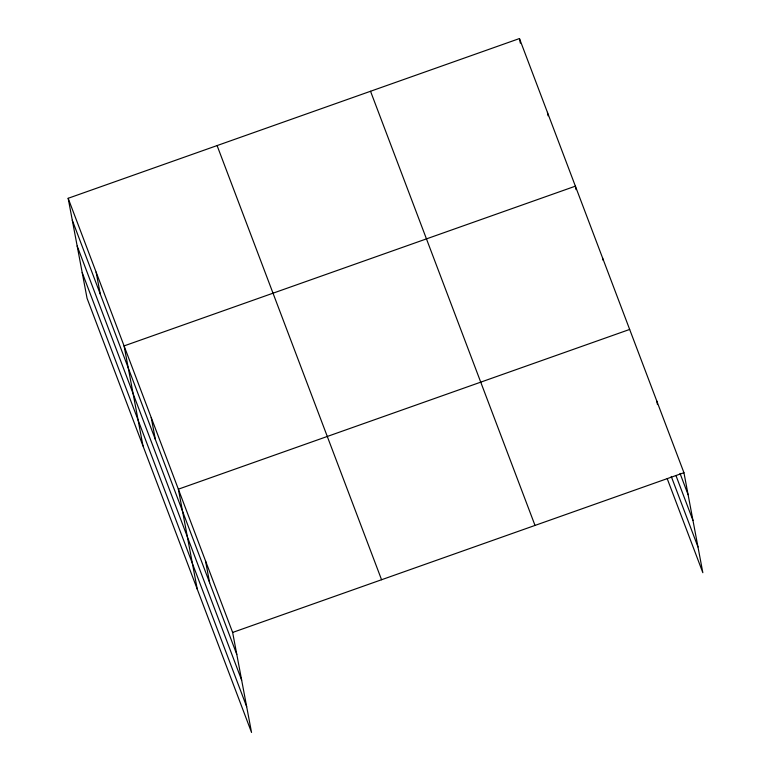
<?xml version="1.0" encoding="UTF-8"?>
<svg xmlns="http://www.w3.org/2000/svg" width="771" height="771" viewBox="0 0 771 771"><rect width="100%" height="100%" fill="white"/><g stroke="black" fill="none" stroke-linecap="round" stroke-linejoin="round"><path stroke-width="1.16" d="M68.156 198.292L232.64 632.451L251.539 732.45L87.056 298.29L68.156 198.292L519.461 38.55L683.944 472.71L702.844 572.708L667.223 478.685M629.666 329.439L178.361 489.18L197.26 589.179M232.64 632.451L683.944 472.71M680.041 473.423L688.098 494.693M676.003 475.668L692.965 520.435M671.262 476.449L697.977 546.967M370.533 91.267L535.016 525.427M217.094 145.574L381.568 579.744M72.31 220.265L236.793 654.434M77.177 246.016L241.66 680.176M82.189 272.539L246.672 706.708M656.805 401.074L657.461 404.544M602.527 257.803L602.961 260.116M576.043 189.637L575.388 186.168L124.083 345.909L142.982 445.898M547.429 112.354L548.085 115.823M519.461 38.55L520.338 43.176M205.5 560.816L209.654 582.799M151.222 417.545L155.376 439.518M96.124 272.096L100.278 294.079"/></g></svg>
